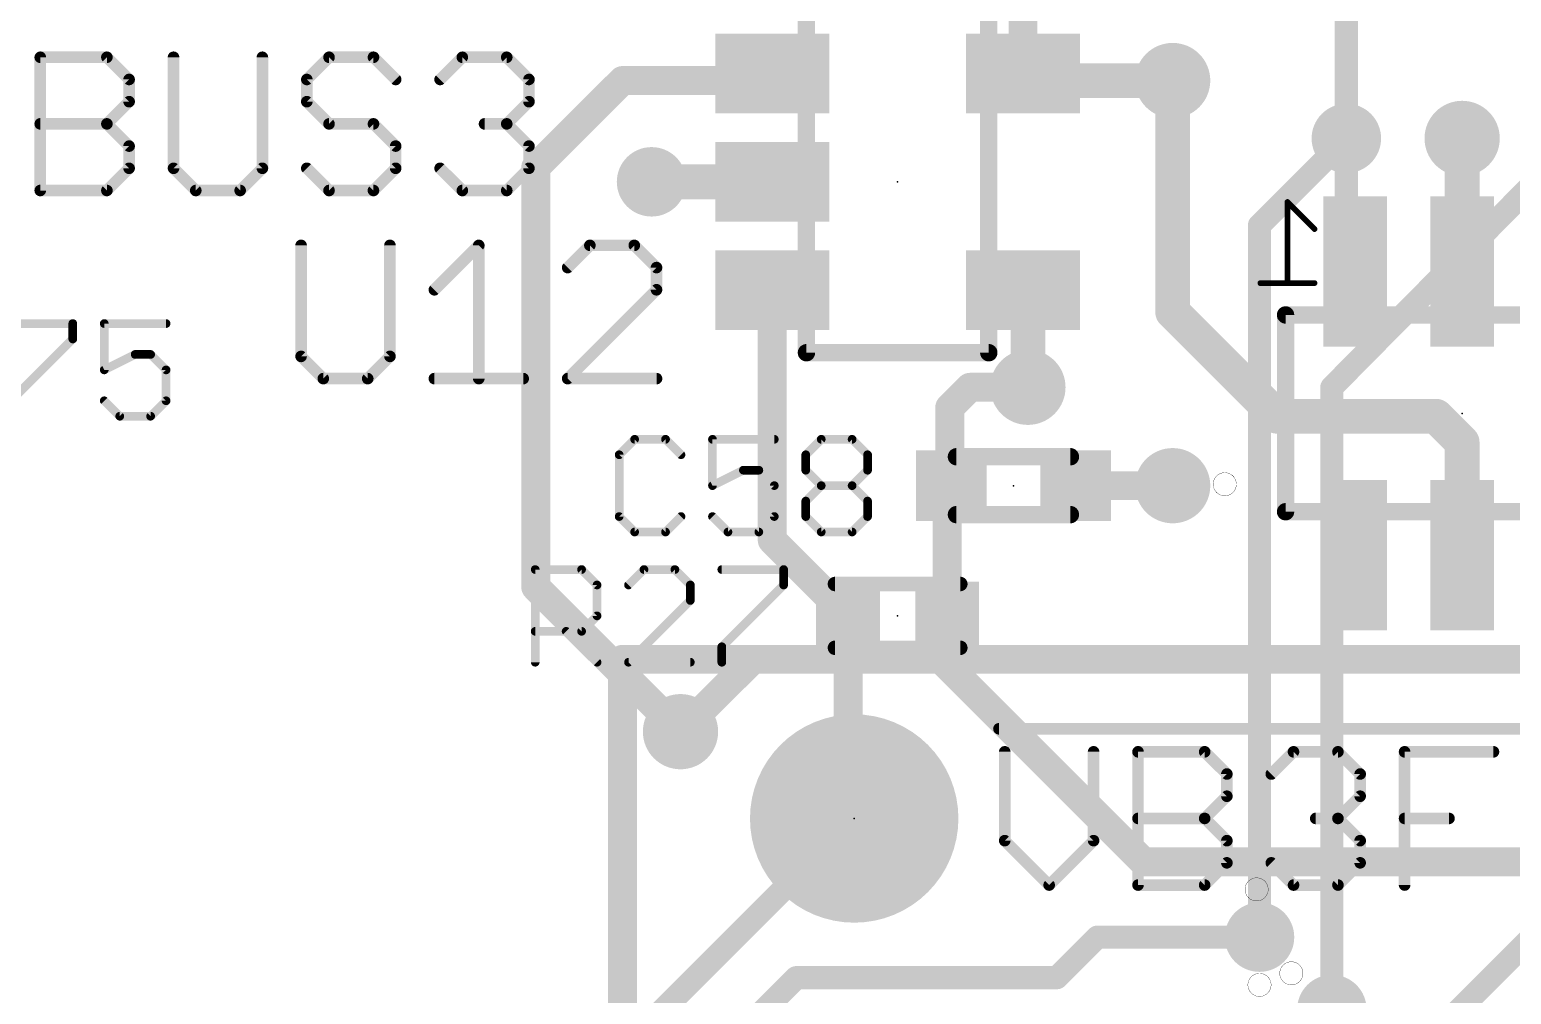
# Model space of a CAD drawing. Extents: x -18 to 144, y -21 to 125.
# Drawn here: x 30.87 to 43.87, y 83.93 to 92.39 of the extents above; entities that cross this region are included whole.
import ezdxf

# ---------------------------------------------------------------- set-up
doc = ezdxf.new("R2010")
doc.units = 0
for name, color, linetype in [('1', 22, 'CONTINUOUS'), ('114', 4, 'CONTINUOUS'), ('15', 23, 'CONTINUOUS'), ('16', 132, 'CONTINUOUS'), ('17', 1, 'CONTINUOUS'), ('18', 110, 'CONTINUOUS'), ('21', 253, 'CONTINUOUS'), ('22', 251, 'CONTINUOUS'), ('23', 53, 'CONTINUOUS'), ('24', 53, 'CONTINUOUS'), ('25', 253, 'CONTINUOUS'), ('27', 252, 'CONTINUOUS')]:
    doc.layers.add(name, color=color, linetype=linetype)

# ---------------------------------------------------------------- blocks, each defined once
blk = doc.blocks.new('ROUNDP')
at = {"const_width": 0.5}
blk.add_lwpolyline([(0, -0.25, 1), (0, 0.25, 1), (0, -0.25)], format="xyb", dxfattribs=at)
blk = doc.blocks.new('RECT')
blk.add_solid([(-0.5, -0.5), (0.5, -0.5), (-0.5, 0.5), (0.5, 0.5)])
blk = doc.blocks.new('ROUNDV')
at = {"const_width": 0.5}
blk.add_lwpolyline([(0, -0.25, 1), (0, 0.25, 1), (0, -0.25)], format="xyb", dxfattribs=at)

msp = doc.modelspace()

# ---------------------------------------------------------------- linework, layer by layer
at = {"layer": '1'}
for points, const_width in [([(42.418, 95.464), (42.418, 91.44)], 0.2032), ([(39.581, 92.009), (39.581, 92.9181)], 0.254), ([(35.306, 91.186), (36.068, 91.948)], 0.254), ([(36.068, 91.948), (37.32, 91.948)], 0.254), ([(37.32, 91.948), (37.381, 92.009)], 0.2032), ([(39.642, 91.948), (39.581, 92.009)], 0.3048), ([(40.894, 91.948), (39.642, 91.948)], 0.3048), ([(42.418, 91.44), (41.656, 90.678)], 0.2032), ([(44.3738, 91.3638), (42.291, 89.2556)], 0.2032), ([(35.306, 87.503), (35.306, 91.186)], 0.254), ([(37.381, 91.059), (36.322, 91.059)], 0.3048), ([(41.656, 90.678), (41.656, 84.4296)], 0.2032), ([(37.381, 90.109), (37.381, 87.914)], 0.254), ([(39.581, 90.109), (39.624, 90.066)], 0.3048), ([(39.624, 90.066), (39.624, 89.2556)], 0.3048), ([(39.116, 89.2556), (38.9382, 89.0778)], 0.254), ([(39.624, 89.2556), (39.116, 89.2556)], 0.254), ([(42.291, 89.2556), (42.291, 83.7946)], 0.2032), ([(38.9382, 89.0778), (38.9382, 88.4047)], 0.254), ([(38.916, 87.249), (38.916, 88.4079)], 0.254), ([(38.916, 88.4079), (38.9509, 88.392)], 0.254), ([(38.9382, 88.4047), (38.9509, 88.392)], 0.254), ([(40.0431, 88.392), (40.894, 88.392)], 0.254), ([(37.381, 87.914), (38.046, 87.249)], 0.254), ([(36.576, 86.233), (35.306, 87.503)], 0.254), ([(38.046, 87.249), (38.046, 85.525)], 0.254), ([(33.782, 81.153), (38.1, 85.471)], 0.2032), ([(38.046, 85.525), (38.1, 85.471)], 0.254)]:
    msp.add_lwpolyline(points, dxfattribs=dict(at, const_width=const_width))
for points, const_width in [([(36.068, 92.0115, 1), (36.068, 91.8845)], 0.127), ([(36.1129, 91.9031, 1), (36.0231, 91.9929)], 0.127), ([(37.32, 91.8845, 1), (37.32, 92.0115)], 0.127), ([(37.4169, 91.9731, 1), (37.3451, 92.0449)], 0.1016), ([(39.6349, 92.0629, 1), (39.5271, 91.9551)], 0.1524), ([(39.5175, 92.009, 1), (39.6445, 92.009)], 0.127), ([(39.642, 92.0242, 1), (39.642, 91.8718)], 0.1524), ([(39.5881, 91.8941, 1), (39.6959, 92.0019)], 0.1524), ([(40.894, 91.8718, 1), (40.894, 92.0242)], 0.1524), ([(37.2841, 91.9839, 1), (37.3559, 91.9121)], 0.1016), ([(42.4539, 91.4041, 1), (42.3821, 91.4759)], 0.1016), ([(42.3672, 91.44, 1), (42.4688, 91.44)], 0.1016), ([(35.3695, 91.186, 1), (35.2425, 91.186)], 0.127), ([(35.2611, 91.2309, 1), (35.3509, 91.1411)], 0.127), ([(36.322, 91.1352, 1), (36.322, 90.9828)], 0.1524), ([(37.381, 90.9828, 1), (37.381, 91.1352)], 0.1524), ([(41.7068, 90.678, 1), (41.6052, 90.678)], 0.1016), ([(41.6201, 90.7139, 1), (41.6919, 90.6421)], 0.1016), ([(37.4445, 90.109, 1), (37.3175, 90.109)], 0.127), ([(39.6349, 90.1629, 1), (39.5271, 90.0551)], 0.1524), ([(39.7002, 90.066, 1), (39.5478, 90.066)], 0.1524), ([(39.5701, 90.0121, 1), (39.6779, 90.1199)], 0.1524), ([(39.116, 89.3191, 1), (39.116, 89.1921)], 0.127), ([(39.1609, 89.2107, 1), (39.0711, 89.3005)], 0.127), ([(39.5478, 89.2556, 1), (39.7002, 89.2556)], 0.1524), ([(39.624, 89.1921, 1), (39.624, 89.3191)], 0.127), ([(42.3418, 89.2556, 1), (42.2402, 89.2556)], 0.1016), ([(42.2549, 89.2913, 1), (42.3271, 89.2199)], 0.1016), ([(39.0017, 89.0778, 1), (38.8747, 89.0778)], 0.127), ([(38.8933, 89.1227, 1), (38.9831, 89.0329)], 0.127), ([(38.9795, 88.4079, 1), (38.8525, 88.4079)], 0.127), ([(38.9423, 88.4657, 1), (38.8897, 88.3501)], 0.127), ([(38.9831, 88.4496, 1), (38.8933, 88.3598)], 0.127), ([(38.8747, 88.4047, 1), (39.0017, 88.4047)], 0.127), ([(38.906, 88.3471, 1), (38.9958, 88.4369)], 0.127), ([(38.9246, 88.3342, 1), (38.9772, 88.4498)], 0.127), ([(40.0431, 88.4555, 1), (40.0431, 88.3285)], 0.127), ([(40.894, 88.3285, 1), (40.894, 88.4555)], 0.127), ([(37.4259, 87.9589, 1), (37.3361, 87.8691)], 0.127), ([(37.3175, 87.914, 1), (37.4445, 87.914)], 0.127), ([(35.3509, 87.5479, 1), (35.2611, 87.4581)], 0.127), ([(35.2425, 87.503, 1), (35.3695, 87.503)], 0.127), ([(38.1095, 87.249, 1), (37.9825, 87.249)], 0.127), ([(38.0011, 87.2041, 1), (38.0909, 87.2939)], 0.127), ([(38.8525, 87.249, 1), (38.9795, 87.249)], 0.127), ([(36.5311, 86.1881, 1), (36.6209, 86.2779)], 0.127), ([(38.0909, 85.5699, 1), (38.0011, 85.4801)], 0.127), ([(37.9825, 85.525, 1), (38.1095, 85.525)], 0.127), ([(38.0551, 85.4261, 1), (38.1449, 85.5159)], 0.127), ([(38.1359, 85.4351, 1), (38.0641, 85.5069)], 0.1016), ([(41.6052, 84.4296, 1), (41.7068, 84.4296)], 0.1016)]:
    msp.add_lwpolyline(points, format="xyb", dxfattribs=dict(at, const_width=const_width))
at = {"layer": '114', "const_width": 0.0025}
for points in [[(41.3512, 88.3031, 1), (41.3512, 88.5063, 1), (41.3512, 88.3031)], [(41.6306, 84.7471, 1), (41.6306, 84.9503, 1), (41.6306, 84.7471)], [(41.656, 83.9089, 1), (41.656, 84.1121, 1), (41.656, 83.9089)], [(41.9354, 84.0105, 1), (41.9354, 84.2137, 1), (41.9354, 84.0105)]]:
    msp.add_lwpolyline(points, format="xyb", dxfattribs=at)
at = {"layer": '15'}
for points, const_width in [([(36.068, 64.516), (36.068, 86.868)], 0.254), ([(36.068, 86.868), (73.152, 86.868)], 0.254), ([(37.211, 86.868), (36.576, 86.233)], 0.254), ([(38.862, 86.868), (37.211, 86.868)], 0.254), ([(40.64, 85.09), (38.862, 86.868)], 0.254), ([(56.134, 85.09), (40.64, 85.09)], 0.254), ([(39.878, 84.074), (40.2336, 84.4296)], 0.2032), ([(40.2336, 84.4296), (41.656, 84.4296)], 0.2032), ([(44.069, 84.455), (42.672, 83.058)], 0.2032), ([(36.576, 83.058), (37.592, 84.074)], 0.2032), ([(37.592, 84.074), (39.878, 84.074)], 0.2032)]:
    msp.add_lwpolyline(points, dxfattribs=dict(at, const_width=const_width))
for points, const_width in [([(36.1315, 86.868, 1), (36.0045, 86.868)], 0.127), ([(36.068, 86.9315, 1), (36.068, 86.8045)], 0.127), ([(37.211, 86.9315, 1), (37.211, 86.8045)], 0.127), ([(37.2559, 86.8231, 1), (37.1661, 86.9129)], 0.127), ([(38.9069, 86.9129, 1), (38.8171, 86.8231)], 0.127), ([(38.862, 86.8045, 1), (38.862, 86.9315)], 0.127), ([(36.5311, 86.2779, 1), (36.6209, 86.1881)], 0.127), ([(40.64, 85.1535, 1), (40.64, 85.0265)], 0.127), ([(40.5951, 85.0451, 1), (40.6849, 85.1349)], 0.127), ([(40.2336, 84.4804, 1), (40.2336, 84.3788)], 0.1016), ([(40.2695, 84.3937, 1), (40.1977, 84.4655)], 0.1016), ([(41.656, 84.3788, 1), (41.656, 84.4804)], 0.1016), ([(37.592, 84.1248, 1), (37.592, 84.0232)], 0.1016), ([(37.6279, 84.0381, 1), (37.5561, 84.1099)], 0.1016), ([(39.8421, 84.1099, 1), (39.9139, 84.0381)], 0.1016), ([(39.878, 84.0232, 1), (39.878, 84.1248)], 0.1016)]:
    msp.add_lwpolyline(points, format="xyb", dxfattribs=dict(at, const_width=const_width))
at = {"layer": '16'}
for points, const_width in [([(40.894, 89.916), (40.894, 91.948)], 0.3048), ([(42.418, 90.3478), (42.418, 91.44)], 0.2032), ([(43.434, 90.2716), (43.434, 91.44)], 0.3048), ([(42.4942, 90.2716), (42.418, 90.3478)], 0.2032), ([(41.8084, 89.0016), (40.894, 89.916)], 0.3048), ([(43.2054, 89.0016), (41.8084, 89.0016)], 0.3048), ([(43.434, 88.773), (43.2054, 89.0016)], 0.3048), ([(43.434, 87.7824), (43.434, 88.773)], 0.3048)]:
    msp.add_lwpolyline(points, dxfattribs=dict(at, const_width=const_width))
for points, const_width in [([(40.9702, 91.948, 1), (40.8178, 91.948)], 0.1524), ([(42.4688, 91.44, 1), (42.3672, 91.44)], 0.1016), ([(43.5102, 91.44, 1), (43.3578, 91.44)], 0.1524), ([(42.4539, 90.3837, 1), (42.3821, 90.3119)], 0.1016), ([(42.3672, 90.3478, 1), (42.4688, 90.3478)], 0.1016), ([(42.4583, 90.2357, 1), (42.5301, 90.3075)], 0.1016), ([(43.3578, 90.2716, 1), (43.5102, 90.2716)], 0.1524), ([(40.9479, 89.9699, 1), (40.8401, 89.8621)], 0.1524), ([(40.8178, 89.916, 1), (40.9702, 89.916)], 0.1524), ([(41.8084, 89.0778, 1), (41.8084, 88.9254)], 0.1524), ([(41.7545, 88.9477, 1), (41.8623, 89.0555)], 0.1524), ([(43.2593, 89.0555, 1), (43.1515, 88.9477)], 0.1524), ([(43.2054, 88.9254, 1), (43.2054, 89.0778)], 0.1524), ([(43.5102, 88.773, 1), (43.3578, 88.773)], 0.1524), ([(43.3801, 88.7191, 1), (43.4879, 88.8269)], 0.1524), ([(43.3578, 87.7824, 1), (43.5102, 87.7824)], 0.1524)]:
    msp.add_lwpolyline(points, format="xyb", dxfattribs=dict(at, const_width=const_width))
at = {"layer": '21'}
for points, const_width in [([(37.681, 92.559), (37.681, 89.559)], 0.1524), ([(39.281, 89.559), (39.281, 92.559)], 0.1524), ([(30.9586, 90.9828), (30.9586, 92.1522)], 0.1016), ([(30.9586, 92.1522), (31.5433, 92.1522)], 0.1016), ([(31.5433, 92.1522), (31.7382, 91.9573)], 0.1016), ([(32.128, 92.1522), (32.128, 91.1777)], 0.1016), ([(32.9076, 91.1777), (32.9076, 92.1522)], 0.1016), ([(33.4923, 92.1522), (33.2974, 91.9573)], 0.1016), ([(33.8821, 92.1522), (33.4923, 92.1522)], 0.1016), ([(34.077, 91.9573), (33.8821, 92.1522)], 0.1016), ([(34.4668, 91.9573), (34.6617, 92.1522)], 0.1016), ([(34.6617, 92.1522), (35.0515, 92.1522)], 0.1016), ([(35.0515, 92.1522), (35.2464, 91.9573)], 0.1016), ([(31.7382, 91.9573), (31.7382, 91.7624)], 0.1016), ([(33.2974, 91.9573), (33.2974, 91.7624)], 0.1016), ([(35.2464, 91.9573), (35.2464, 91.7624)], 0.1016), ([(31.7382, 91.7624), (31.5433, 91.5675)], 0.1016), ([(33.2974, 91.7624), (33.4923, 91.5675)], 0.1016), ([(35.2464, 91.7624), (35.0515, 91.5675)], 0.1016), ([(30.9586, 91.5675), (31.5433, 91.5675)], 0.1016), ([(31.5433, 91.5675), (31.7382, 91.3726)], 0.1016), ([(33.4923, 91.5675), (33.8821, 91.5675)], 0.1016), ([(33.8821, 91.5675), (34.077, 91.3726)], 0.1016), ([(35.0515, 91.5675), (34.8566, 91.5675)], 0.1016), ([(35.0515, 91.5675), (35.2464, 91.3726)], 0.1016), ([(31.7382, 91.3726), (31.7382, 91.1777)], 0.1016), ([(34.077, 91.3726), (34.077, 91.1777)], 0.1016), ([(35.2464, 91.3726), (35.2464, 91.1777)], 0.1016), ([(31.7382, 91.1777), (31.5433, 90.9828)], 0.1016), ([(32.128, 91.1777), (32.3229, 90.9828)], 0.1016), ([(32.7127, 90.9828), (32.9076, 91.1777)], 0.1016), ([(33.4923, 90.9828), (33.2974, 91.1777)], 0.1016), ([(34.077, 91.1777), (33.8821, 90.9828)], 0.1016), ([(34.6617, 90.9828), (34.4668, 91.1777)], 0.1016), ([(35.2464, 91.1777), (35.0515, 90.9828)], 0.1016), ([(31.5433, 90.9828), (30.9586, 90.9828)], 0.1016), ([(32.3229, 90.9828), (32.7127, 90.9828)], 0.1016), ([(33.8821, 90.9828), (33.4923, 90.9828)], 0.1016), ([(35.0515, 90.9828), (34.6617, 90.9828)], 0.1016), ([(37.681, 89.559), (39.281, 89.559)], 0.1524), ([(39.997, 88.646), (38.997, 88.646)], 0.1524), ([(38.997, 88.138), (39.997, 88.138)], 0.1524), ([(39.031, 87.529), (37.931, 87.529)], 0.127), ([(39.031, 86.969), (37.931, 86.969)], 0.127), ([(39.37, 86.2584), (46.3864, 86.2584)], 0.1016), ([(39.4208, 86.0562), (39.4208, 85.2766)], 0.1016), ([(40.2004, 85.2766), (40.2004, 86.0562)], 0.1016), ([(40.5902, 84.8868), (40.5902, 86.0562)], 0.1016), ([(40.5902, 86.0562), (41.1749, 86.0562)], 0.1016), ([(41.1749, 86.0562), (41.3698, 85.8613)], 0.1016), ([(41.7596, 85.8613), (41.9545, 86.0562)], 0.1016), ([(41.9545, 86.0562), (42.3443, 86.0562)], 0.1016), ([(42.3443, 86.0562), (42.5392, 85.8613)], 0.1016), ([(42.929, 84.8868), (42.929, 86.0562)], 0.1016), ([(42.929, 86.0562), (43.7086, 86.0562)], 0.1016), ([(41.3698, 85.8613), (41.3698, 85.6664)], 0.1016), ([(42.5392, 85.8613), (42.5392, 85.6664)], 0.1016), ([(41.3698, 85.6664), (41.1749, 85.4715)], 0.1016), ([(42.5392, 85.6664), (42.3443, 85.4715)], 0.1016), ([(40.5902, 85.4715), (41.1749, 85.4715)], 0.1016), ([(41.1749, 85.4715), (41.3698, 85.2766)], 0.1016), ([(42.3443, 85.4715), (42.1494, 85.4715)], 0.1016), ([(42.3443, 85.4715), (42.5392, 85.2766)], 0.1016), ([(42.929, 85.4715), (43.3188, 85.4715)], 0.1016), ([(39.4208, 85.2766), (39.8106, 84.8868)], 0.1016), ([(39.8106, 84.8868), (40.2004, 85.2766)], 0.1016), ([(41.3698, 85.2766), (41.3698, 85.0817)], 0.1016), ([(42.5392, 85.2766), (42.5392, 85.0817)], 0.1016), ([(41.3698, 85.0817), (41.1749, 84.8868)], 0.1016), ([(41.9545, 84.8868), (41.7596, 85.0817)], 0.1016), ([(42.5392, 85.0817), (42.3443, 84.8868)], 0.1016), ([(41.1749, 84.8868), (40.5902, 84.8868)], 0.1016), ([(42.3443, 84.8868), (41.9545, 84.8868)], 0.1016)]:
    msp.add_lwpolyline(points, dxfattribs=dict(at, const_width=const_width))
for points, const_width in [([(30.984, 92.1522, 1), (30.9332, 92.1522)], 0.0508), ([(30.9586, 92.1776, 1), (30.9586, 92.1268)], 0.0508), ([(31.5613, 92.1702, 1), (31.5253, 92.1342)], 0.0508), ([(31.5433, 92.1268, 1), (31.5433, 92.1776)], 0.0508), ([(32.1534, 92.1522, 1), (32.1026, 92.1522)], 0.0508), ([(32.933, 92.1522, 1), (32.8822, 92.1522)], 0.0508), ([(33.4923, 92.1776, 1), (33.4923, 92.1268)], 0.0508), ([(33.5103, 92.1342, 1), (33.4743, 92.1702)], 0.0508), ([(33.9001, 92.1702, 1), (33.8641, 92.1342)], 0.0508), ([(33.8821, 92.1268, 1), (33.8821, 92.1776)], 0.0508), ([(34.6617, 92.1776, 1), (34.6617, 92.1268)], 0.0508), ([(34.6796, 92.1342, 1), (34.6437, 92.1702)], 0.0508), ([(35.0694, 92.1702, 1), (35.0335, 92.1342)], 0.0508), ([(35.0515, 92.1268, 1), (35.0515, 92.1776)], 0.0508), ([(31.7636, 91.9573, 1), (31.7128, 91.9573)], 0.0508), ([(31.7202, 91.9393, 1), (31.7562, 91.9753)], 0.0508), ([(33.2794, 91.9753, 1), (33.3154, 91.9393)], 0.0508), ([(33.3228, 91.9573, 1), (33.272, 91.9573)], 0.0508), ([(34.059, 91.9393, 1), (34.095, 91.9753)], 0.0508), ([(34.4488, 91.9753, 1), (34.4848, 91.9393)], 0.0508), ([(35.2718, 91.9573, 1), (35.221, 91.9573)], 0.0508), ([(35.2284, 91.9393, 1), (35.2643, 91.9753)], 0.0508), ([(31.7128, 91.7624, 1), (31.7636, 91.7624)], 0.0508), ([(31.7562, 91.7444, 1), (31.7202, 91.7804)], 0.0508), ([(33.3154, 91.7804, 1), (33.2794, 91.7444)], 0.0508), ([(33.272, 91.7624, 1), (33.3228, 91.7624)], 0.0508), ([(35.221, 91.7624, 1), (35.2718, 91.7624)], 0.0508), ([(35.2643, 91.7444, 1), (35.2284, 91.7804)], 0.0508), ([(30.9586, 91.5929, 1), (30.9586, 91.5421)], 0.0508), ([(31.5613, 91.5855, 1), (31.5253, 91.5495)], 0.0508), ([(31.5253, 91.5855, 1), (31.5613, 91.5495)], 0.0508), ([(31.5433, 91.5421, 1), (31.5433, 91.5929)], 0.0508), ([(33.4923, 91.5929, 1), (33.4923, 91.5421)], 0.0508), ([(33.4743, 91.5495, 1), (33.5103, 91.5855)], 0.0508), ([(33.9001, 91.5855, 1), (33.8641, 91.5495)], 0.0508), ([(33.8821, 91.5421, 1), (33.8821, 91.5929)], 0.0508), ([(34.8566, 91.5929, 1), (34.8566, 91.5421)], 0.0508), ([(35.0694, 91.5855, 1), (35.0335, 91.5495)], 0.0508), ([(35.0335, 91.5855, 1), (35.0694, 91.5495)], 0.0508), ([(35.0515, 91.5421, 1), (35.0515, 91.5929)], 0.0508), ([(31.7636, 91.3726, 1), (31.7128, 91.3726)], 0.0508), ([(31.7202, 91.3546, 1), (31.7562, 91.3906)], 0.0508), ([(34.1024, 91.3726, 1), (34.0516, 91.3726)], 0.0508), ([(34.059, 91.3546, 1), (34.095, 91.3906)], 0.0508), ([(35.2718, 91.3726, 1), (35.221, 91.3726)], 0.0508), ([(35.2284, 91.3546, 1), (35.2643, 91.3906)], 0.0508), ([(31.7128, 91.1777, 1), (31.7636, 91.1777)], 0.0508), ([(31.7562, 91.1597, 1), (31.7202, 91.1957)], 0.0508), ([(32.146, 91.1957, 1), (32.11, 91.1597)], 0.0508), ([(32.1026, 91.1777, 1), (32.1534, 91.1777)], 0.0508), ([(32.8822, 91.1777, 1), (32.933, 91.1777)], 0.0508), ([(32.9256, 91.1597, 1), (32.8896, 91.1957)], 0.0508), ([(33.3154, 91.1957, 1), (33.2794, 91.1597)], 0.0508), ([(34.0516, 91.1777, 1), (34.1024, 91.1777)], 0.0508), ([(34.095, 91.1597, 1), (34.059, 91.1957)], 0.0508), ([(34.4848, 91.1957, 1), (34.4488, 91.1597)], 0.0508), ([(35.221, 91.1777, 1), (35.2718, 91.1777)], 0.0508), ([(35.2643, 91.1597, 1), (35.2284, 91.1957)], 0.0508), ([(30.9586, 91.0082, 1), (30.9586, 90.9574)], 0.0508), ([(30.9332, 90.9828, 1), (30.984, 90.9828)], 0.0508), ([(31.5253, 91.0008, 1), (31.5613, 90.9648)], 0.0508), ([(31.5433, 90.9574, 1), (31.5433, 91.0082)], 0.0508), ([(32.3229, 91.0082, 1), (32.3229, 90.9574)], 0.0508), ([(32.3049, 90.9648, 1), (32.3409, 91.0008)], 0.0508), ([(32.6947, 91.0008, 1), (32.7307, 90.9648)], 0.0508), ([(32.7127, 90.9574, 1), (32.7127, 91.0082)], 0.0508), ([(33.4923, 91.0082, 1), (33.4923, 90.9574)], 0.0508), ([(33.4743, 90.9648, 1), (33.5103, 91.0008)], 0.0508), ([(33.8641, 91.0008, 1), (33.9001, 90.9648)], 0.0508), ([(33.8821, 90.9574, 1), (33.8821, 91.0082)], 0.0508), ([(34.6617, 91.0082, 1), (34.6617, 90.9574)], 0.0508), ([(34.6437, 90.9648, 1), (34.6796, 91.0008)], 0.0508), ([(35.0335, 91.0008, 1), (35.0694, 90.9648)], 0.0508), ([(35.0515, 90.9574, 1), (35.0515, 91.0082)], 0.0508), ([(37.681, 89.5971, 1), (37.681, 89.5209)], 0.0762), ([(37.6429, 89.559, 1), (37.7191, 89.559)], 0.0762), ([(39.2429, 89.559, 1), (39.3191, 89.559)], 0.0762), ([(39.281, 89.5209, 1), (39.281, 89.5971)], 0.0762), ([(38.997, 88.6841, 1), (38.997, 88.6079)], 0.0762), ([(39.997, 88.6079, 1), (39.997, 88.6841)], 0.0762), ([(38.997, 88.1761, 1), (38.997, 88.0999)], 0.0762), ([(39.997, 88.0999, 1), (39.997, 88.1761)], 0.0762), ([(37.931, 87.5608, 1), (37.931, 87.4973)], 0.0635), ([(39.031, 87.4973, 1), (39.031, 87.5608)], 0.0635), ([(37.931, 87.0008, 1), (37.931, 86.9373)], 0.0635), ([(39.031, 86.9373, 1), (39.031, 87.0008)], 0.0635), ([(39.37, 86.2838, 1), (39.37, 86.233)], 0.0508), ([(39.4462, 86.0562, 1), (39.3954, 86.0562)], 0.0508), ([(40.2258, 86.0562, 1), (40.175, 86.0562)], 0.0508), ([(40.6156, 86.0562, 1), (40.5648, 86.0562)], 0.0508), ([(40.5902, 86.0816, 1), (40.5902, 86.0308)], 0.0508), ([(41.1929, 86.0742, 1), (41.1569, 86.0382)], 0.0508), ([(41.1749, 86.0308, 1), (41.1749, 86.0816)], 0.0508), ([(41.9545, 86.0816, 1), (41.9545, 86.0308)], 0.0508), ([(41.9725, 86.0382, 1), (41.9365, 86.0742)], 0.0508), ([(42.3623, 86.0742, 1), (42.3263, 86.0382)], 0.0508), ([(42.3443, 86.0308, 1), (42.3443, 86.0816)], 0.0508), ([(42.9544, 86.0562, 1), (42.9036, 86.0562)], 0.0508), ([(42.929, 86.0816, 1), (42.929, 86.0308)], 0.0508), ([(43.7086, 86.0308, 1), (43.7086, 86.0816)], 0.0508), ([(41.3952, 85.8613, 1), (41.3444, 85.8613)], 0.0508), ([(41.3518, 85.8433, 1), (41.3878, 85.8793)], 0.0508), ([(41.7416, 85.8793, 1), (41.7776, 85.8433)], 0.0508), ([(42.5646, 85.8613, 1), (42.5138, 85.8613)], 0.0508), ([(42.5212, 85.8433, 1), (42.5572, 85.8793)], 0.0508), ([(41.3444, 85.6664, 1), (41.3952, 85.6664)], 0.0508), ([(41.3878, 85.6484, 1), (41.3518, 85.6844)], 0.0508), ([(42.5138, 85.6664, 1), (42.5646, 85.6664)], 0.0508), ([(42.5572, 85.6484, 1), (42.5212, 85.6844)], 0.0508), ([(40.5902, 85.4969, 1), (40.5902, 85.4461)], 0.0508), ([(41.1929, 85.4895, 1), (41.1569, 85.4535)], 0.0508), ([(41.1569, 85.4895, 1), (41.1929, 85.4535)], 0.0508), ([(41.1749, 85.4461, 1), (41.1749, 85.4969)], 0.0508), ([(42.1494, 85.4969, 1), (42.1494, 85.4461)], 0.0508), ([(42.3623, 85.4895, 1), (42.3263, 85.4535)], 0.0508), ([(42.3263, 85.4895, 1), (42.3623, 85.4535)], 0.0508), ([(42.3443, 85.4461, 1), (42.3443, 85.4969)], 0.0508), ([(42.929, 85.4969, 1), (42.929, 85.4461)], 0.0508), ([(43.3188, 85.4461, 1), (43.3188, 85.4969)], 0.0508), ([(39.4388, 85.2946, 1), (39.4028, 85.2586)], 0.0508), ([(39.3954, 85.2766, 1), (39.4462, 85.2766)], 0.0508), ([(40.175, 85.2766, 1), (40.2258, 85.2766)], 0.0508), ([(40.2184, 85.2586, 1), (40.1824, 85.2946)], 0.0508), ([(41.3952, 85.2766, 1), (41.3444, 85.2766)], 0.0508), ([(41.3518, 85.2586, 1), (41.3878, 85.2946)], 0.0508), ([(42.5646, 85.2766, 1), (42.5138, 85.2766)], 0.0508), ([(42.5212, 85.2586, 1), (42.5572, 85.2946)], 0.0508), ([(41.3444, 85.0817, 1), (41.3952, 85.0817)], 0.0508), ([(41.3878, 85.0637, 1), (41.3518, 85.0997)], 0.0508), ([(41.7776, 85.0997, 1), (41.7416, 85.0637)], 0.0508), ([(42.5138, 85.0817, 1), (42.5646, 85.0817)], 0.0508), ([(42.5572, 85.0637, 1), (42.5212, 85.0997)], 0.0508), ([(39.7926, 84.9048, 1), (39.8286, 84.8688)], 0.0508), ([(39.7926, 84.8688, 1), (39.8286, 84.9048)], 0.0508), ([(40.5902, 84.9122, 1), (40.5902, 84.8614)], 0.0508), ([(40.5648, 84.8868, 1), (40.6156, 84.8868)], 0.0508), ([(41.1569, 84.9048, 1), (41.1929, 84.8688)], 0.0508), ([(41.1749, 84.8614, 1), (41.1749, 84.9122)], 0.0508), ([(41.9545, 84.9122, 1), (41.9545, 84.8614)], 0.0508), ([(41.9365, 84.8688, 1), (41.9725, 84.9048)], 0.0508), ([(42.3263, 84.9048, 1), (42.3623, 84.8688)], 0.0508), ([(42.3443, 84.8614, 1), (42.3443, 84.9122)], 0.0508), ([(42.9036, 84.8868, 1), (42.9544, 84.8868)], 0.0508)]:
    msp.add_lwpolyline(points, format="xyb", dxfattribs=dict(at, const_width=const_width))
at = {"layer": '22'}
for points, const_width in [([(42.1386, 90.6445), (41.9013, 90.8818)], 0.0508), ([(41.9013, 90.8818), (41.9013, 90.17)], 0.0508), ([(42.1386, 90.17), (41.6641, 90.17)], 0.0508), ([(41.8846, 88.1634), (41.8846, 89.8906)], 0.1524), ([(41.8846, 89.8906), (44.9834, 89.8906)], 0.1524), ([(44.9834, 88.1634), (41.8846, 88.1634)], 0.1524)]:
    msp.add_lwpolyline(points, dxfattribs=dict(at, const_width=const_width))
for points, const_width in [([(41.914, 90.8818, 1), (41.8886, 90.8818)], 0.0254), ([(41.9103, 90.8908, 1), (41.8924, 90.8728)], 0.0254), ([(42.1296, 90.6356, 1), (42.1476, 90.6535)], 0.0254), ([(41.6641, 90.1827, 1), (41.6641, 90.1573)], 0.0254), ([(41.8886, 90.17, 1), (41.914, 90.17)], 0.0254), ([(42.1386, 90.1573, 1), (42.1386, 90.1827)], 0.0254), ([(41.9227, 89.8906, 1), (41.8465, 89.8906)], 0.0762), ([(41.8846, 89.9287, 1), (41.8846, 89.8525)], 0.0762), ([(41.8846, 88.2015, 1), (41.8846, 88.1253)], 0.0762), ([(41.8465, 88.1634, 1), (41.9227, 88.1634)], 0.0762)]:
    msp.add_lwpolyline(points, format="xyb", dxfattribs=dict(at, const_width=const_width))
at = {"layer": '23'}
for p in [(38.481, 91.059), (39.497, 88.392), (38.481, 87.249), (38.1, 85.471)]:
    msp.add_point(p, dxfattribs=at)
at = {"layer": '24'}
msp.add_point((43.434, 89.027), dxfattribs=at)
at = {"layer": '25', "const_width": 0.0381}
for points in [[(35.3204, 87.6561, 1), (35.2823, 87.6561)], [(35.3014, 87.6751, 1), (35.3014, 87.637)], [(35.7216, 87.6696, 1), (35.6946, 87.6426)], [(35.7081, 87.637, 1), (35.7081, 87.6751)], [(36.2555, 87.6751, 1), (36.2555, 87.637)], [(36.269, 87.6426, 1), (36.2421, 87.6696)], [(36.5402, 87.6696, 1), (36.5132, 87.6426)], [(36.5267, 87.637, 1), (36.5267, 87.6751)], [(36.9385, 87.6751, 1), (36.9385, 87.637)], [(37.4999, 87.6561, 1), (37.4618, 87.6561)], [(37.4808, 87.637, 1), (37.4808, 87.6751)], [(35.8627, 87.5205, 1), (35.8246, 87.5205)], [(35.8302, 87.507, 1), (35.8572, 87.534)], [(36.1065, 87.534, 1), (36.1334, 87.507)], [(36.6813, 87.5205, 1), (36.6432, 87.5205)], [(36.6488, 87.507, 1), (36.6757, 87.534)], [(37.4618, 87.5205, 1), (37.4999, 87.5205)], [(37.4943, 87.507, 1), (37.4674, 87.534)], [(36.6432, 87.3849, 1), (36.6813, 87.3849)], [(36.6757, 87.3715, 1), (36.6488, 87.3984)], [(35.8246, 87.2493, 1), (35.8627, 87.2493)], [(35.8572, 87.2359, 1), (35.8302, 87.2628)], [(35.3014, 87.1328, 1), (35.3014, 87.0947)], [(35.586, 87.1272, 1), (35.5591, 87.1003)], [(35.6946, 87.1272, 1), (35.7216, 87.1003)], [(35.7081, 87.0947, 1), (35.7081, 87.1328)], [(36.9576, 86.9782, 1), (36.9195, 86.9782)], [(36.925, 86.9917, 1), (36.952, 86.9647)], [(35.2823, 86.8426, 1), (35.3204, 86.8426)], [(35.8302, 86.8291, 1), (35.8572, 86.8561)], [(36.1065, 86.8561, 1), (36.1334, 86.8291)], [(36.1199, 86.8616, 1), (36.1199, 86.8236)], [(36.6623, 86.8236, 1), (36.6623, 86.8616)], [(36.9195, 86.8426, 1), (36.9576, 86.8426)]]:
    msp.add_lwpolyline(points, format="xyb", dxfattribs=at)
at = {"layer": '25', "const_width": 0.0762}
for points in [[(35.3014, 86.8426), (35.3014, 87.6561)], [(35.3014, 87.6561), (35.7081, 87.6561)], [(35.7081, 87.6561), (35.8437, 87.5205)], [(36.2555, 87.6561), (36.1199, 87.5205)], [(36.5267, 87.6561), (36.2555, 87.6561)], [(36.6623, 87.5205), (36.5267, 87.6561)], [(36.9385, 87.6561), (37.4808, 87.6561)], [(37.4808, 87.6561), (37.4808, 87.5205)], [(35.8437, 87.5205), (35.8437, 87.2493)], [(36.6623, 87.3849), (36.6623, 87.5205)], [(37.4808, 87.5205), (36.9385, 86.9782)], [(36.1199, 86.8426), (36.6623, 87.3849)], [(35.8437, 87.2493), (35.7081, 87.1138)], [(35.7081, 87.1138), (35.3014, 87.1138)], [(35.5725, 87.1138), (35.8437, 86.8426)], [(36.9385, 86.9782), (36.9385, 86.8426)], [(36.6623, 86.8426), (36.1199, 86.8426)]]:
    msp.add_lwpolyline(points, dxfattribs=at)
at = {"layer": '27'}
for points, const_width in [([(33.2471, 90.5012), (33.2471, 89.5267)], 0.1016), ([(34.0267, 89.5267), (34.0267, 90.5012)], 0.1016), ([(34.4165, 90.1114), (34.8063, 90.5012)], 0.1016), ([(34.8063, 90.5012), (34.8063, 89.3318)], 0.1016), ([(35.7808, 90.5012), (35.5859, 90.3063)], 0.1016), ([(36.1706, 90.5012), (35.7808, 90.5012)], 0.1016), ([(36.3655, 90.3063), (36.1706, 90.5012)], 0.1016), ([(36.3655, 90.1114), (36.3655, 90.3063)], 0.1016), ([(35.5859, 89.3318), (36.3655, 90.1114)], 0.1016), ([(30.7017, 89.8151), (31.244, 89.8151)], 0.0762), ([(31.244, 89.8151), (31.244, 89.6795)], 0.0762), ([(32.0626, 89.8151), (31.5203, 89.8151)], 0.0762), ([(31.5203, 89.8151), (31.5203, 89.4083)], 0.0762), ([(31.244, 89.6795), (30.7017, 89.1372)], 0.0762), ([(31.5203, 89.4083), (31.7914, 89.5439)], 0.0762), ([(31.7914, 89.5439), (31.927, 89.5439)], 0.0762), ([(31.927, 89.5439), (32.0626, 89.4083)], 0.0762), ([(33.2471, 89.5267), (33.442, 89.3318)], 0.1016), ([(33.8318, 89.3318), (34.0267, 89.5267)], 0.1016), ([(32.0626, 89.4083), (32.0626, 89.1372)], 0.0762), ([(33.442, 89.3318), (33.8318, 89.3318)], 0.1016), ([(34.4165, 89.3318), (35.1961, 89.3318)], 0.1016), ([(36.3655, 89.3318), (35.5859, 89.3318)], 0.1016), ([(31.6558, 89.0016), (31.5203, 89.1372)], 0.0762), ([(32.0626, 89.1372), (31.927, 89.0016)], 0.0762), ([(31.927, 89.0016), (31.6558, 89.0016)], 0.0762), ([(36.1735, 88.7991), (36.038, 88.6635)], 0.0762), ([(36.4447, 88.7991), (36.1735, 88.7991)], 0.0762), ([(36.5803, 88.6635), (36.4447, 88.7991)], 0.0762), ([(37.3989, 88.7991), (36.8565, 88.7991)], 0.0762), ([(36.8565, 88.7991), (36.8565, 88.3923)], 0.0762), ([(37.6751, 88.6635), (37.8107, 88.7991)], 0.0762), ([(37.8107, 88.7991), (38.0819, 88.7991)], 0.0762), ([(38.0819, 88.7991), (38.2174, 88.6635)], 0.0762), ([(36.038, 88.6635), (36.038, 88.1212)], 0.0762), ([(37.6751, 88.5279), (37.6751, 88.6635)], 0.0762), ([(38.2174, 88.6635), (38.2174, 88.5279)], 0.0762), ([(36.8565, 88.3923), (37.1277, 88.5279)], 0.0762), ([(37.1277, 88.5279), (37.2633, 88.5279)], 0.0762), ([(37.2633, 88.5279), (37.3989, 88.3923)], 0.0762), ([(37.8107, 88.3923), (37.6751, 88.5279)], 0.0762), ([(38.2174, 88.5279), (38.0819, 88.3923)], 0.0762), ([(37.3989, 88.3923), (37.3989, 88.1212)], 0.0762), ([(37.6751, 88.2568), (37.8107, 88.3923)], 0.0762), ([(37.8107, 88.3923), (38.0819, 88.3923)], 0.0762), ([(38.0819, 88.3923), (38.2174, 88.2568)], 0.0762), ([(37.6751, 88.1212), (37.6751, 88.2568)], 0.0762), ([(38.2174, 88.2568), (38.2174, 88.1212)], 0.0762), ([(36.038, 88.1212), (36.1735, 87.9856)], 0.0762), ([(36.4447, 87.9856), (36.5803, 88.1212)], 0.0762), ([(36.9921, 87.9856), (36.8565, 88.1212)], 0.0762), ([(37.3989, 88.1212), (37.2633, 87.9856)], 0.0762), ([(37.8107, 87.9856), (37.6751, 88.1212)], 0.0762), ([(38.2174, 88.1212), (38.0819, 87.9856)], 0.0762), ([(36.1735, 87.9856), (36.4447, 87.9856)], 0.0762), ([(37.2633, 87.9856), (36.9921, 87.9856)], 0.0762), ([(38.0819, 87.9856), (37.8107, 87.9856)], 0.0762)]:
    msp.add_lwpolyline(points, dxfattribs=dict(at, const_width=const_width))
for points, const_width in [([(33.2725, 90.5012, 1), (33.2217, 90.5012)], 0.0508), ([(34.0521, 90.5012, 1), (34.0013, 90.5012)], 0.0508), ([(34.8317, 90.5012, 1), (34.7809, 90.5012)], 0.0508), ([(34.8243, 90.4832, 1), (34.7883, 90.5192)], 0.0508), ([(35.7808, 90.5266, 1), (35.7808, 90.4758)], 0.0508), ([(35.7988, 90.4832, 1), (35.7628, 90.5192)], 0.0508), ([(36.1886, 90.5192, 1), (36.1526, 90.4832)], 0.0508), ([(36.1706, 90.4758, 1), (36.1706, 90.5266)], 0.0508), ([(36.3909, 90.3063, 1), (36.3401, 90.3063)], 0.0508), ([(35.5679, 90.3243, 1), (35.6039, 90.2883)], 0.0508), ([(36.3475, 90.2883, 1), (36.3835, 90.3243)], 0.0508), ([(34.3985, 90.1294, 1), (34.4345, 90.0934)], 0.0508), ([(36.3401, 90.1114, 1), (36.3909, 90.1114)], 0.0508), ([(36.3835, 90.0934, 1), (36.3475, 90.1294)], 0.0508), ([(31.2631, 89.8151, 1), (31.225, 89.8151)], 0.0381), ([(31.244, 89.796, 1), (31.244, 89.8341)], 0.0381), ([(31.5393, 89.8151, 1), (31.5012, 89.8151)], 0.0381), ([(31.5203, 89.8341, 1), (31.5203, 89.796)], 0.0381), ([(32.0626, 89.796, 1), (32.0626, 89.8341)], 0.0381), ([(31.2575, 89.666, 1), (31.2305, 89.693)], 0.0381), ([(31.225, 89.6795, 1), (31.2631, 89.6795)], 0.0381), ([(31.7914, 89.563, 1), (31.7914, 89.5249)], 0.0381), ([(31.7999, 89.5269, 1), (31.7829, 89.561)], 0.0381), ([(31.9405, 89.5574, 1), (31.9135, 89.5305)], 0.0381), ([(31.927, 89.5249, 1), (31.927, 89.563)], 0.0381), ([(33.2651, 89.5447, 1), (33.2291, 89.5087)], 0.0508), ([(34.0447, 89.5087, 1), (34.0087, 89.5447)], 0.0508), ([(31.5117, 89.4254, 1), (31.5288, 89.3913)], 0.0381), ([(32.0816, 89.4083, 1), (32.0435, 89.4083)], 0.0381), ([(33.2217, 89.5267, 1), (33.2725, 89.5267)], 0.0508), ([(34.0013, 89.5267, 1), (34.0521, 89.5267)], 0.0508), ([(31.5012, 89.4083, 1), (31.5393, 89.4083)], 0.0381), ([(32.0491, 89.3949, 1), (32.0761, 89.4218)], 0.0381), ([(33.442, 89.3572, 1), (33.442, 89.3064)], 0.0508), ([(33.424, 89.3138, 1), (33.46, 89.3498)], 0.0508), ([(33.8138, 89.3498, 1), (33.8498, 89.3138)], 0.0508), ([(33.8318, 89.3064, 1), (33.8318, 89.3572)], 0.0508), ([(34.4165, 89.3572, 1), (34.4165, 89.3064)], 0.0508), ([(34.7809, 89.3318, 1), (34.8317, 89.3318)], 0.0508), ([(35.1961, 89.3064, 1), (35.1961, 89.3572)], 0.0508), ([(35.5679, 89.3498, 1), (35.6039, 89.3138)], 0.0508), ([(35.5859, 89.3572, 1), (35.5859, 89.3064)], 0.0508), ([(36.3655, 89.3064, 1), (36.3655, 89.3572)], 0.0508), ([(31.5337, 89.1507, 1), (31.5068, 89.1237)], 0.0381), ([(32.0435, 89.1372, 1), (32.0816, 89.1372)], 0.0381), ([(32.0761, 89.1237, 1), (32.0491, 89.1507)], 0.0381), ([(31.6558, 89.0207, 1), (31.6558, 88.9826)], 0.0381), ([(31.6424, 88.9881, 1), (31.6693, 89.0151)], 0.0381), ([(31.9135, 89.0151, 1), (31.9405, 88.9881)], 0.0381), ([(31.927, 88.9826, 1), (31.927, 89.0207)], 0.0381), ([(36.1735, 88.8181, 1), (36.1735, 88.78)], 0.0381), ([(36.187, 88.7856, 1), (36.1601, 88.8126)], 0.0381), ([(36.4582, 88.8126, 1), (36.4312, 88.7856)], 0.0381), ([(36.4447, 88.78, 1), (36.4447, 88.8181)], 0.0381), ([(36.8756, 88.7991, 1), (36.8375, 88.7991)], 0.0381), ([(36.8565, 88.8181, 1), (36.8565, 88.78)], 0.0381), ([(37.3989, 88.78, 1), (37.3989, 88.8181)], 0.0381), ([(37.8107, 88.8181, 1), (37.8107, 88.78)], 0.0381), ([(37.8242, 88.7856, 1), (37.7972, 88.8126)], 0.0381), ([(38.0953, 88.8126, 1), (38.0684, 88.7856)], 0.0381), ([(38.0819, 88.78, 1), (38.0819, 88.8181)], 0.0381), ([(36.0245, 88.677, 1), (36.0514, 88.65)], 0.0381), ([(36.057, 88.6635, 1), (36.0189, 88.6635)], 0.0381), ([(36.5668, 88.65, 1), (36.5938, 88.677)], 0.0381), ([(37.6616, 88.677, 1), (37.6886, 88.65)], 0.0381), ([(37.6942, 88.6635, 1), (37.6561, 88.6635)], 0.0381), ([(38.2365, 88.6635, 1), (38.1984, 88.6635)], 0.0381), ([(38.204, 88.65, 1), (38.2309, 88.677)], 0.0381), ([(37.1277, 88.547, 1), (37.1277, 88.5089)], 0.0381), ([(37.1362, 88.5109, 1), (37.1192, 88.545)], 0.0381), ([(37.2768, 88.5414, 1), (37.2498, 88.5145)], 0.0381), ([(37.2633, 88.5089, 1), (37.2633, 88.547)], 0.0381), ([(37.6886, 88.5414, 1), (37.6616, 88.5145)], 0.0381), ([(37.6561, 88.5279, 1), (37.6942, 88.5279)], 0.0381), ([(38.1984, 88.5279, 1), (38.2365, 88.5279)], 0.0381), ([(38.2309, 88.5145, 1), (38.204, 88.5414)], 0.0381), ([(36.848, 88.4094, 1), (36.8651, 88.3753)], 0.0381), ([(36.8375, 88.3923, 1), (36.8756, 88.3923)], 0.0381), ([(37.4179, 88.3923, 1), (37.3798, 88.3923)], 0.0381), ([(37.3854, 88.3789, 1), (37.4123, 88.4058)], 0.0381), ([(37.8107, 88.4114, 1), (37.8107, 88.3733)], 0.0381), ([(37.8242, 88.3789, 1), (37.7972, 88.4058)], 0.0381), ([(37.7972, 88.3789, 1), (37.8242, 88.4058)], 0.0381), ([(38.0953, 88.4058, 1), (38.0684, 88.3789)], 0.0381), ([(38.0684, 88.4058, 1), (38.0953, 88.3789)], 0.0381), ([(38.0819, 88.3733, 1), (38.0819, 88.4114)], 0.0381), ([(37.6616, 88.2702, 1), (37.6886, 88.2433)], 0.0381), ([(37.6942, 88.2568, 1), (37.6561, 88.2568)], 0.0381), ([(38.2365, 88.2568, 1), (38.1984, 88.2568)], 0.0381), ([(38.204, 88.2433, 1), (38.2309, 88.2702)], 0.0381), ([(36.0514, 88.1347, 1), (36.0245, 88.1077)], 0.0381), ([(36.5938, 88.1077, 1), (36.5668, 88.1347)], 0.0381), ([(36.87, 88.1347, 1), (36.8431, 88.1077)], 0.0381), ([(37.4123, 88.1077, 1), (37.3854, 88.1347)], 0.0381), ([(37.6886, 88.1347, 1), (37.6616, 88.1077)], 0.0381), ([(38.2309, 88.1077, 1), (38.204, 88.1347)], 0.0381), ([(36.0189, 88.1212, 1), (36.057, 88.1212)], 0.0381), ([(36.1735, 88.0046, 1), (36.1735, 87.9666)], 0.0381), ([(36.1601, 87.9721, 1), (36.187, 87.9991)], 0.0381), ([(36.4312, 87.9991, 1), (36.4582, 87.9721)], 0.0381), ([(36.4447, 87.9666, 1), (36.4447, 88.0046)], 0.0381), ([(36.9921, 88.0046, 1), (36.9921, 87.9666)], 0.0381), ([(36.9787, 87.9721, 1), (37.0056, 87.9991)], 0.0381), ([(37.2498, 87.9991, 1), (37.2768, 87.9721)], 0.0381), ([(37.2633, 87.9666, 1), (37.2633, 88.0046)], 0.0381), ([(37.3798, 88.1212, 1), (37.4179, 88.1212)], 0.0381), ([(37.6561, 88.1212, 1), (37.6942, 88.1212)], 0.0381), ([(37.8107, 88.0046, 1), (37.8107, 87.9666)], 0.0381), ([(37.7972, 87.9721, 1), (37.8242, 87.9991)], 0.0381), ([(38.0684, 87.9991, 1), (38.0953, 87.9721)], 0.0381), ([(38.0819, 87.9666, 1), (38.0819, 88.0046)], 0.0381), ([(38.1984, 88.1212, 1), (38.2365, 88.1212)], 0.0381)]:
    msp.add_lwpolyline(points, format="xyb", dxfattribs=dict(at, const_width=const_width))

# ---------------------------------------------------------------- block references
at = {"layer": '1', "yscale": 0.7}
for p in [(37.381, 92.009), (39.581, 92.009), (37.381, 91.059), (37.381, 90.109), (39.581, 90.109)]:
    msp.add_blockref('RECT', p, dxfattribs=at)
at = {"layer": '1'}
for p, xscale, yscale in [((38.9509, 88.392), 0.62, 0.62), ((40.0431, 88.392), 0.62, 0.62), ((38.046, 87.249), 0.56, 0.6), ((38.916, 87.249), 0.56, 0.6)]:
    msp.add_blockref('RECT', p, dxfattribs=dict(at, xscale=xscale, yscale=yscale))
at = {"layer": '16', "xscale": 1.3208, "yscale": 0.5588, "rotation": 270}
for p in [(42.4942, 90.2716), (43.434, 90.2716), (42.4942, 87.7824), (43.434, 87.7824)]:
    msp.add_blockref('RECT', p, dxfattribs=at)
at = {"layer": '17'}
for xscale, yscale in [(1.8288, 1.8288), (1.8288, 1.8288), (1.6002, 1.6002), (1.6002, 1.6002)]:
    msp.add_blockref('ROUNDP', (38.1, 85.471), dxfattribs=dict(at, xscale=xscale, yscale=yscale))
at = {"layer": '18'}
for p, xscale, yscale in [((40.894, 91.948), 0.6604, 0.6604), ((40.894, 91.948), 0.6604, 0.6604), ((42.418, 91.44), 0.6096, 0.6096), ((42.418, 91.44), 0.6096, 0.6096), ((43.434, 91.44), 0.6604, 0.6604), ((43.434, 91.44), 0.6604, 0.6604), ((36.322, 91.059), 0.6096, 0.6096), ((36.322, 91.059), 0.6096, 0.6096), ((39.624, 89.2556), 0.6604, 0.6604), ((39.624, 89.2556), 0.6604, 0.6604), ((40.894, 88.392), 0.6604, 0.6604), ((40.894, 88.392), 0.6604, 0.6604), ((36.576, 86.233), 0.6604, 0.6604), ((36.576, 86.233), 0.6604, 0.6604), ((41.656, 84.4296), 0.6096, 0.6096), ((41.656, 84.4296), 0.6096, 0.6096), ((42.291, 83.7946), 0.6096, 0.6096), ((42.291, 83.7946), 0.6096, 0.6096)]:
    msp.add_blockref('ROUNDV', p, dxfattribs=dict(at, xscale=xscale, yscale=yscale))

doc.saveas('drawing.dxf')
